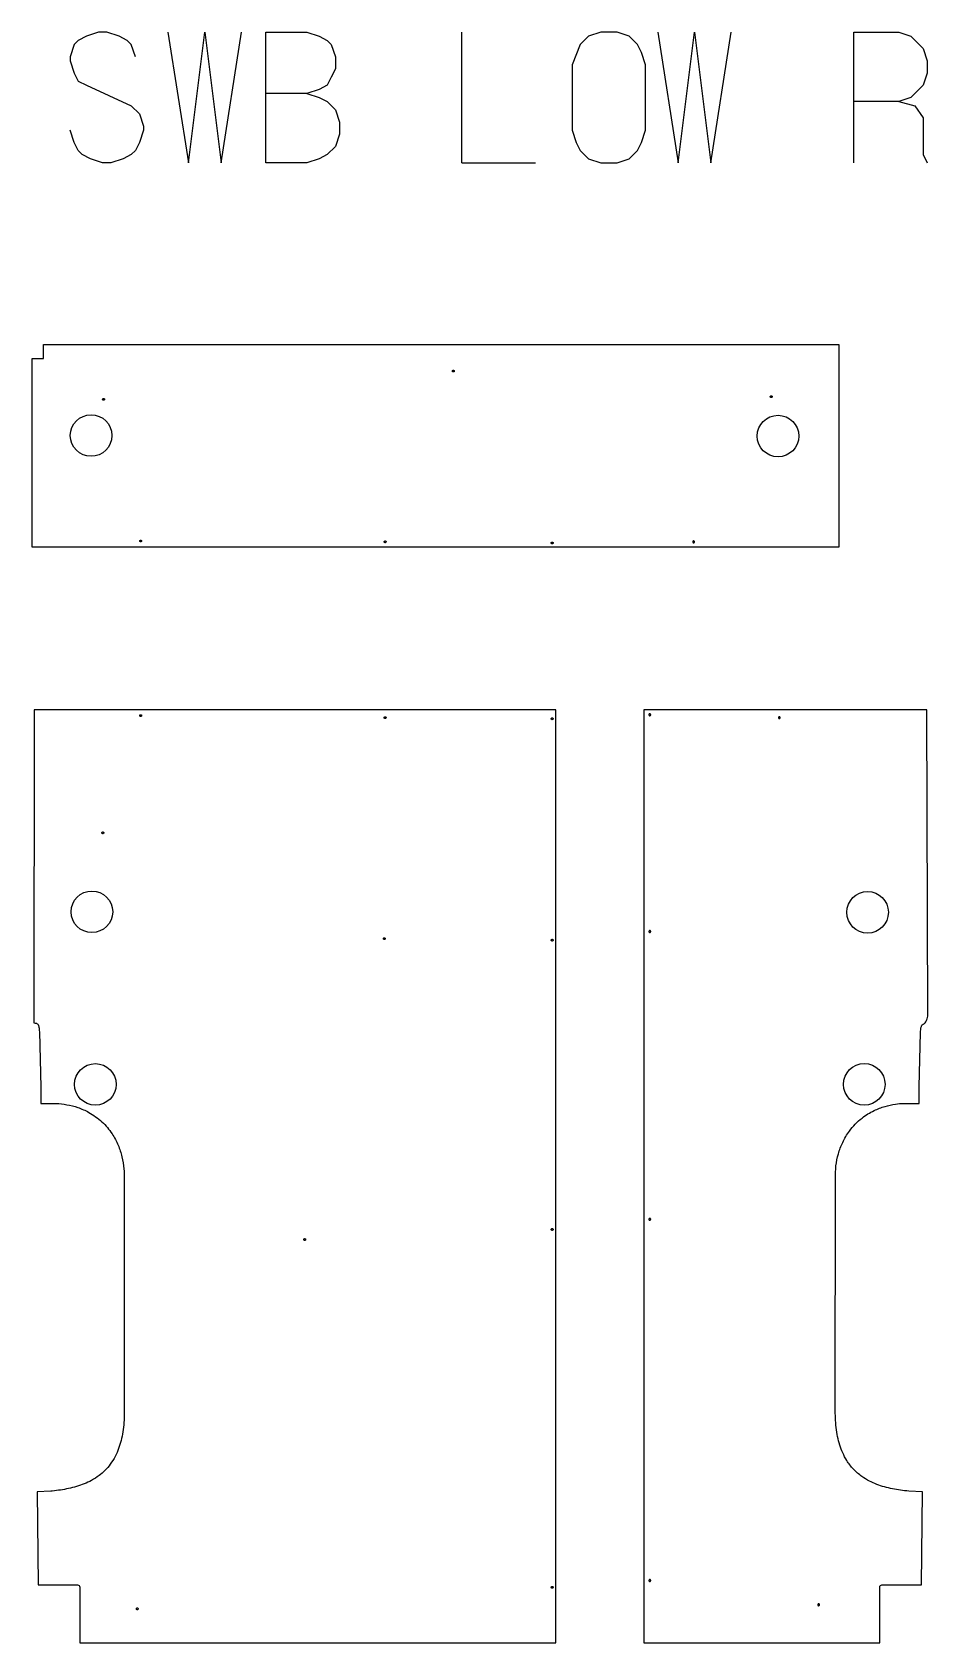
# Model space of a CAD drawing. Extents: x 869 to 6896, y 1187 to 6558.
# Drawn here: x 2783 to 4743, y 3034 to 6558 of the extents above; entities that cross this region are included whole.
import ezdxf

# ---------------------------------------------------------------- set-up
doc = ezdxf.new("R2010")
doc.units = 0
doc.layers.add('Default Layer', color=1, linetype='CONTINUOUS')

msp = doc.modelspace()

# ---------------------------------------------------------------- linework, layer by layer
at = {"layer": 'Default Layer'}
for points in [[(3009.1, 6504.2), (3000.1, 6531), (2991.2, 6539.9), (2973.4, 6548.8), (2946.6, 6557.8), (2928.7, 6557.8), (2901.9, 6548.8), (2884.1, 6539.9), (2875.1, 6531), (2866.2, 6504.2), (2866.2, 6495.2), (2875.1, 6468.5), (2884.1, 6450.6), (2901.9, 6441.7), (3000.1, 6397), (3018, 6379.2), (3026.9, 6352.4), (3026.9, 6343.4), (3018, 6316.6), (3009.1, 6298.8), (3000.1, 6289.9), (2982.3, 6280.9), (2955.5, 6272), (2937.6, 6272), (2910.9, 6280.9), (2893, 6289.9), (2884.1, 6298.8), (2875.1, 6316.6), (2866.2, 6343.4)], [(3080.5, 6557.8), (3125.2, 6272), (3160.9, 6557.8), (3196.6, 6272), (3241.2, 6557.8)], [(3294.8, 6272), (3294.8, 6557.8), (3384.1, 6557.8), (3410.9, 6548.8), (3428.8, 6539.9), (3437.7, 6531), (3446.6, 6504.2), (3446.6, 6477.4), (3437.7, 6459.5), (3428.8, 6441.7), (3410.9, 6432.7), (3384.1, 6423.8), (3294.8, 6423.8)], [(3723.5, 6272), (3723.5, 6557.8)], [(4152.1, 6557.8), (4196.7, 6272), (4232.4, 6557.8), (4268.2, 6272), (4312.8, 6557.8)], [(4580.7, 6272), (4580.7, 6557.8), (4678.9, 6557.8), (4705.7, 6548.8), (4732.5, 6522), (4741.4, 6495.2), (4741.4, 6468.5), (4732.5, 6441.7), (4705.7, 6414.9), (4678.9, 6405.9), (4580.7, 6405.9)], [(3384.1, 6423.8), (3410.9, 6414.9), (3428.8, 6405.9), (3446.6, 6388.1), (3455.6, 6361.3), (3455.6, 6334.5), (3446.6, 6307.7), (3428.8, 6289.9), (3410.9, 6280.9), (3384.1, 6272), (3294.8, 6272)], [(4678.9, 6405.9), (4714.6, 6397), (4732.5, 6370.2), (4732.5, 6289.9), (4741.4, 6272)], [(3723.5, 6272), (3884.2, 6272)]]:
    msp.add_lwpolyline(points, dxfattribs=at)
for points in [[(4125.3, 6486.3), (4116.4, 6513.1), (4107.4, 6531), (4089.6, 6548.8), (4062.8, 6557.8), (4027.1, 6557.8), (4000.3, 6548.8), (3982.4, 6531), (3964.6, 6486.3), (3964.6, 6343.4), (3973.5, 6316.6), (3982.4, 6298.8), (4000.3, 6280.9), (4027.1, 6272), (4062.8, 6272), (4089.6, 6280.9), (4107.4, 6298.8), (4116.4, 6316.6), (4125.3, 6343.4), (4125.3, 6486.3)], [(4548, 5430.9), (2783.5, 5430.9), (2783.7, 5843.6), (2808, 5843.7), (2808, 5874.7), (4548, 5874.7), (4548, 5430.9)], [(3702.7, 5816.4), (3702.7, 5816.6), (3702.7, 5816.8), (3702.8, 5817), (3702.8, 5817.2), (3702.9, 5817.3), (3703, 5817.5), (3703.1, 5817.7), (3703.3, 5817.8), (3703.4, 5817.9), (3703.6, 5818.1), (3703.7, 5818.2), (3703.9, 5818.2), (3704.1, 5818.3), (3704.3, 5818.4), (3704.5, 5818.4), (3704.7, 5818.4), (3704.9, 5818.4), (3705.1, 5818.4), (3705.3, 5818.3), (3705.5, 5818.2), (3705.6, 5818.2), (3705.8, 5818.1), (3706, 5817.9), (3706.1, 5817.8), (3706.2, 5817.7), (3706.3, 5817.5), (3706.4, 5817.3), (3706.5, 5817.2), (3706.6, 5817), (3706.7, 5816.8), (3706.7, 5816.6), (3706.7, 5816.4), (3706.7, 5816.2), (3706.7, 5816), (3706.6, 5815.8), (3706.5, 5815.6), (3706.4, 5815.4), (3706.3, 5815.3), (3706.2, 5815.1), (3706.1, 5815), (3706, 5814.9), (3705.8, 5814.7), (3705.6, 5814.6), (3705.5, 5814.6), (3705.3, 5814.5), (3705.1, 5814.4), (3704.9, 5814.4), (3704.7, 5814.4), (3704.5, 5814.4), (3704.3, 5814.4), (3704.1, 5814.5), (3703.9, 5814.6), (3703.7, 5814.6), (3703.6, 5814.7), (3703.4, 5814.9), (3703.3, 5815), (3703.1, 5815.1), (3703, 5815.3), (3702.9, 5815.4), (3702.8, 5815.6), (3702.8, 5815.8), (3702.7, 5816), (3702.7, 5816.2), (3702.7, 5816.4)], [(2937.5, 5754.5), (2937.5, 5754.7), (2937.6, 5754.9), (2937.6, 5755), (2937.7, 5755.2), (2937.8, 5755.4), (2937.9, 5755.6), (2938, 5755.7), (2938.1, 5755.9), (2938.3, 5756), (2938.4, 5756.1), (2938.6, 5756.2), (2938.8, 5756.3), (2938.9, 5756.4), (2939.1, 5756.4), (2939.3, 5756.4), (2939.5, 5756.5), (2939.7, 5756.4), (2939.9, 5756.4), (2940.1, 5756.4), (2940.3, 5756.3), (2940.5, 5756.2), (2940.6, 5756.1), (2940.8, 5756), (2940.9, 5755.9), (2941.1, 5755.7), (2941.2, 5755.6), (2941.3, 5755.4), (2941.4, 5755.2), (2941.4, 5755), (2941.5, 5754.9), (2941.5, 5754.7), (2941.5, 5754.5), (2941.5, 5754.2), (2941.5, 5754.1), (2941.4, 5753.9), (2941.4, 5753.7), (2941.3, 5753.5), (2941.2, 5753.3), (2941.1, 5753.2), (2940.9, 5753), (2940.8, 5752.9), (2940.6, 5752.8), (2940.5, 5752.7), (2940.3, 5752.6), (2940.1, 5752.5), (2939.9, 5752.5), (2939.7, 5752.5), (2939.5, 5752.5), (2939.3, 5752.5), (2939.1, 5752.5), (2938.9, 5752.5), (2938.8, 5752.6), (2938.6, 5752.7), (2938.4, 5752.8), (2938.3, 5752.9), (2938.1, 5753), (2938, 5753.2), (2937.9, 5753.3), (2937.8, 5753.5), (2937.7, 5753.7), (2937.6, 5753.9), (2937.6, 5754.1), (2937.5, 5754.2), (2937.5, 5754.5)], [(4398.1, 5760.4), (4398.1, 5760.6), (4398.2, 5760.8), (4398.2, 5761), (4398.3, 5761.1), (4398.4, 5761.3), (4398.5, 5761.5), (4398.6, 5761.6), (4398.7, 5761.8), (4398.9, 5761.9), (4399, 5762), (4399.2, 5762.1), (4399.3, 5762.2), (4399.5, 5762.3), (4399.7, 5762.3), (4399.9, 5762.4), (4400.1, 5762.4), (4400.3, 5762.4), (4400.5, 5762.3), (4400.7, 5762.3), (4400.9, 5762.2), (4401.1, 5762.1), (4401.2, 5762), (4401.4, 5761.9), (4401.5, 5761.8), (4401.7, 5761.6), (4401.8, 5761.5), (4401.9, 5761.3), (4402, 5761.1), (4402, 5761), (4402.1, 5760.8), (4402.1, 5760.6), (4402.1, 5760.4), (4402.1, 5760.2), (4402.1, 5760), (4402, 5759.8), (4402, 5759.6), (4401.9, 5759.4), (4401.8, 5759.2), (4401.7, 5759.1), (4401.5, 5758.9), (4401.4, 5758.8), (4401.2, 5758.7), (4401.1, 5758.6), (4400.9, 5758.5), (4400.7, 5758.5), (4400.5, 5758.4), (4400.3, 5758.4), (4400.1, 5758.4), (4399.9, 5758.4), (4399.7, 5758.4), (4399.5, 5758.5), (4399.3, 5758.5), (4399.2, 5758.6), (4399, 5758.7), (4398.9, 5758.8), (4398.7, 5758.9), (4398.6, 5759.1), (4398.5, 5759.2), (4398.4, 5759.4), (4398.3, 5759.6), (4398.2, 5759.8), (4398.2, 5760), (4398.1, 5760.2), (4398.1, 5760.4)], [(3020.7, 5442.6), (3020.5, 5442.6), (3020.3, 5442.6), (3020.1, 5442.7), (3020, 5442.7), (3019.8, 5442.8), (3019.6, 5442.9), (3019.5, 5443), (3019.3, 5443.2), (3019.2, 5443.3), (3019.1, 5443.5), (3019, 5443.6), (3018.9, 5443.8), (3018.8, 5444), (3018.8, 5444.2), (3018.7, 5444.4), (3018.7, 5444.6), (3018.7, 5444.8), (3018.8, 5445), (3018.8, 5445.2), (3018.9, 5445.4), (3019, 5445.5), (3019.1, 5445.7), (3019.2, 5445.9), (3019.3, 5446), (3019.5, 5446.1), (3019.6, 5446.2), (3019.8, 5446.3), (3020, 5446.4), (3020.1, 5446.5), (3020.3, 5446.5), (3020.5, 5446.6), (3020.7, 5446.6), (3020.9, 5446.6), (3021.1, 5446.5), (3021.3, 5446.5), (3021.5, 5446.4), (3021.7, 5446.3), (3021.8, 5446.2), (3022, 5446.1), (3022.1, 5446), (3022.3, 5445.9), (3022.4, 5445.7), (3022.5, 5445.5), (3022.6, 5445.4), (3022.6, 5445.2), (3022.7, 5445), (3022.7, 5444.8), (3022.7, 5444.6), (3022.7, 5444.4), (3022.7, 5444.2), (3022.6, 5444), (3022.6, 5443.8), (3022.5, 5443.6), (3022.4, 5443.5), (3022.3, 5443.3), (3022.1, 5443.2), (3022, 5443), (3021.8, 5442.9), (3021.7, 5442.8), (3021.5, 5442.7), (3021.3, 5442.7), (3021.1, 5442.6), (3020.9, 5442.6), (3020.7, 5442.6)], [(3555.5, 5440.9), (3555.3, 5440.9), (3555.1, 5440.9), (3554.9, 5441), (3554.7, 5441), (3554.6, 5441.1), (3554.4, 5441.2), (3554.3, 5441.3), (3554.1, 5441.5), (3554, 5441.6), (3553.9, 5441.8), (3553.8, 5441.9), (3553.7, 5442.1), (3553.6, 5442.3), (3553.6, 5442.5), (3553.5, 5442.7), (3553.5, 5442.9), (3553.5, 5443.1), (3553.6, 5443.3), (3553.6, 5443.5), (3553.7, 5443.7), (3553.8, 5443.8), (3553.9, 5444), (3554, 5444.1), (3554.1, 5444.3), (3554.3, 5444.4), (3554.4, 5444.5), (3554.6, 5444.6), (3554.7, 5444.7), (3554.9, 5444.8), (3555.1, 5444.8), (3555.3, 5444.9), (3555.5, 5444.9), (3555.7, 5444.9), (3555.9, 5444.8), (3556.1, 5444.8), (3556.3, 5444.7), (3556.5, 5444.6), (3556.6, 5444.5), (3556.8, 5444.4), (3556.9, 5444.3), (3557.1, 5444.1), (3557.2, 5444), (3557.3, 5443.8), (3557.4, 5443.7), (3557.4, 5443.5), (3557.5, 5443.3), (3557.5, 5443.1), (3557.5, 5442.9), (3557.5, 5442.7), (3557.5, 5442.5), (3557.4, 5442.3), (3557.4, 5442.1), (3557.3, 5441.9), (3557.2, 5441.8), (3557.1, 5441.6), (3556.9, 5441.5), (3556.8, 5441.3), (3556.6, 5441.2), (3556.5, 5441.1), (3556.3, 5441), (3556.1, 5441), (3555.9, 5440.9), (3555.7, 5440.9), (3555.5, 5440.9)], [(3920.9, 5438.4), (3920.7, 5438.4), (3920.5, 5438.4), (3920.3, 5438.5), (3920.2, 5438.5), (3920, 5438.6), (3919.8, 5438.7), (3919.7, 5438.8), (3919.5, 5439), (3919.4, 5439.1), (3919.3, 5439.3), (3919.2, 5439.4), (3919.1, 5439.6), (3919, 5439.8), (3919, 5440), (3918.9, 5440.2), (3918.9, 5440.4), (3918.9, 5440.6), (3919, 5440.8), (3919, 5441), (3919.1, 5441.2), (3919.2, 5441.3), (3919.3, 5441.5), (3919.4, 5441.7), (3919.5, 5441.8), (3919.7, 5441.9), (3919.8, 5442), (3920, 5442.1), (3920.2, 5442.2), (3920.3, 5442.3), (3920.5, 5442.3), (3920.7, 5442.4), (3920.9, 5442.4), (3921.1, 5442.4), (3921.3, 5442.3), (3921.5, 5442.3), (3921.7, 5442.2), (3921.9, 5442.1), (3922.1, 5442), (3922.2, 5441.9), (3922.4, 5441.8), (3922.5, 5441.7), (3922.6, 5441.5), (3922.7, 5441.3), (3922.8, 5441.2), (3922.8, 5441), (3922.9, 5440.8), (3922.9, 5440.6), (3922.9, 5440.4), (3922.9, 5440.2), (3922.9, 5440), (3922.8, 5439.8), (3922.8, 5439.6), (3922.7, 5439.4), (3922.6, 5439.3), (3922.5, 5439.1), (3922.4, 5439), (3922.2, 5438.8), (3922.1, 5438.7), (3921.9, 5438.6), (3921.7, 5438.5), (3921.5, 5438.5), (3921.3, 5438.4), (3921.1, 5438.4), (3920.9, 5438.4)], [(4230.3, 5440.8), (4230.6, 5440.8), (4230.7, 5440.8), (4230.9, 5440.9), (4231.1, 5440.9), (4231.3, 5441), (4231.5, 5441.1), (4231.6, 5441.2), (4231.8, 5441.4), (4231.9, 5441.5), (4232, 5441.7), (4232.1, 5441.8), (4232.2, 5442), (4232.3, 5442.2), (4232.3, 5442.4), (4232.3, 5442.6), (4232.3, 5442.8), (4232.3, 5443), (4232.3, 5443.2), (4232.3, 5443.4), (4232.2, 5443.6), (4232.1, 5443.7), (4232, 5443.9), (4231.9, 5444.1), (4231.8, 5444.2), (4231.6, 5444.3), (4231.5, 5444.4), (4231.3, 5444.5), (4231.1, 5444.6), (4230.9, 5444.7), (4230.7, 5444.7), (4230.6, 5444.8), (4230.3, 5444.8), (4230.1, 5444.8), (4229.9, 5444.7), (4229.8, 5444.7), (4229.6, 5444.6), (4229.4, 5444.5), (4229.2, 5444.4), (4229.1, 5444.3), (4228.9, 5444.2), (4228.8, 5444.1), (4228.7, 5443.9), (4228.6, 5443.7), (4228.5, 5443.6), (4228.4, 5443.4), (4228.4, 5443.2), (4228.4, 5443), (4228.3, 5442.8), (4228.4, 5442.6), (4228.4, 5442.4), (4228.4, 5442.2), (4228.5, 5442), (4228.6, 5441.8), (4228.7, 5441.7), (4228.8, 5441.5), (4228.9, 5441.4), (4229.1, 5441.2), (4229.2, 5441.1), (4229.4, 5441), (4229.6, 5440.9), (4229.8, 5440.9), (4229.9, 5440.8), (4230.1, 5440.8), (4230.3, 5440.8)], [(3020.7, 5060.7), (3020.5, 5060.7), (3020.3, 5060.7), (3020.1, 5060.8), (3020, 5060.8), (3019.8, 5060.9), (3019.6, 5061), (3019.5, 5061.1), (3019.3, 5061.3), (3019.2, 5061.4), (3019.1, 5061.6), (3019, 5061.7), (3018.9, 5061.9), (3018.8, 5062.1), (3018.8, 5062.3), (3018.7, 5062.5), (3018.7, 5062.7), (3018.7, 5062.9), (3018.8, 5063.1), (3018.8, 5063.3), (3018.9, 5063.5), (3019, 5063.6), (3019.1, 5063.8), (3019.2, 5064), (3019.3, 5064.1), (3019.5, 5064.2), (3019.6, 5064.4), (3019.8, 5064.5), (3020, 5064.5), (3020.1, 5064.6), (3020.3, 5064.7), (3020.5, 5064.7), (3020.7, 5064.7), (3020.9, 5064.7), (3021.1, 5064.7), (3021.3, 5064.6), (3021.5, 5064.5), (3021.7, 5064.5), (3021.8, 5064.4), (3022, 5064.2), (3022.1, 5064.1), (3022.3, 5064), (3022.4, 5063.8), (3022.5, 5063.6), (3022.6, 5063.5), (3022.6, 5063.3), (3022.7, 5063.1), (3022.7, 5062.9), (3022.7, 5062.7), (3022.7, 5062.5), (3022.7, 5062.3), (3022.6, 5062.1), (3022.6, 5061.9), (3022.5, 5061.7), (3022.4, 5061.6), (3022.3, 5061.4), (3022.1, 5061.3), (3022, 5061.1), (3021.8, 5061), (3021.7, 5060.9), (3021.5, 5060.8), (3021.3, 5060.8), (3021.1, 5060.7), (3020.9, 5060.7), (3020.7, 5060.7)], [(3555.5, 5056.2), (3555.3, 5056.2), (3555.1, 5056.3), (3554.9, 5056.3), (3554.7, 5056.4), (3554.6, 5056.5), (3554.4, 5056.6), (3554.3, 5056.7), (3554.1, 5056.8), (3554, 5057), (3553.9, 5057.1), (3553.8, 5057.3), (3553.7, 5057.4), (3553.6, 5057.6), (3553.6, 5057.8), (3553.5, 5058), (3553.5, 5058.2), (3553.5, 5058.4), (3553.6, 5058.6), (3553.6, 5058.8), (3553.7, 5059), (3553.8, 5059.2), (3553.9, 5059.3), (3554, 5059.5), (3554.1, 5059.6), (3554.3, 5059.8), (3554.4, 5059.9), (3554.6, 5060), (3554.7, 5060.1), (3554.9, 5060.1), (3555.1, 5060.2), (3555.3, 5060.2), (3555.5, 5060.2), (3555.7, 5060.2), (3555.9, 5060.2), (3556.1, 5060.1), (3556.3, 5060.1), (3556.5, 5060), (3556.6, 5059.9), (3556.8, 5059.8), (3556.9, 5059.6), (3557.1, 5059.5), (3557.2, 5059.3), (3557.3, 5059.2), (3557.4, 5059), (3557.4, 5058.8), (3557.5, 5058.6), (3557.5, 5058.4), (3557.5, 5058.2), (3557.5, 5058), (3557.5, 5057.8), (3557.4, 5057.6), (3557.4, 5057.4), (3557.3, 5057.3), (3557.2, 5057.1), (3557.1, 5057), (3556.9, 5056.8), (3556.8, 5056.7), (3556.6, 5056.6), (3556.5, 5056.5), (3556.3, 5056.4), (3556.1, 5056.3), (3555.9, 5056.3), (3555.7, 5056.2), (3555.5, 5056.2)], [(3920.9, 5053.7), (3920.7, 5053.7), (3920.5, 5053.8), (3920.3, 5053.8), (3920.2, 5053.9), (3920, 5054), (3919.8, 5054.1), (3919.7, 5054.2), (3919.5, 5054.3), (3919.4, 5054.5), (3919.3, 5054.6), (3919.2, 5054.8), (3919.1, 5055), (3919, 5055.1), (3919, 5055.3), (3918.9, 5055.5), (3918.9, 5055.7), (3918.9, 5055.9), (3919, 5056.1), (3919, 5056.3), (3919.1, 5056.5), (3919.2, 5056.7), (3919.3, 5056.8), (3919.4, 5057), (3919.5, 5057.1), (3919.7, 5057.3), (3919.8, 5057.4), (3920, 5057.5), (3920.2, 5057.6), (3920.3, 5057.6), (3920.5, 5057.7), (3920.7, 5057.7), (3920.9, 5057.7), (3921.1, 5057.7), (3921.3, 5057.7), (3921.5, 5057.6), (3921.7, 5057.6), (3921.9, 5057.5), (3922.1, 5057.4), (3922.2, 5057.3), (3922.4, 5057.1), (3922.5, 5057), (3922.6, 5056.8), (3922.7, 5056.7), (3922.8, 5056.5), (3922.8, 5056.3), (3922.9, 5056.1), (3922.9, 5055.9), (3922.9, 5055.7), (3922.9, 5055.5), (3922.9, 5055.3), (3922.8, 5055.1), (3922.8, 5055), (3922.7, 5054.8), (3922.6, 5054.6), (3922.5, 5054.5), (3922.4, 5054.3), (3922.2, 5054.2), (3922.1, 5054.1), (3921.9, 5054), (3921.7, 5053.9), (3921.5, 5053.8), (3921.3, 5053.8), (3921.1, 5053.7), (3920.9, 5053.7)], [(4134.5, 5062.5), (4134.7, 5062.5), (4134.9, 5062.5), (4135, 5062.6), (4135.2, 5062.7), (4135.4, 5062.7), (4135.6, 5062.8), (4135.7, 5063), (4135.9, 5063.1), (4136, 5063.2), (4136.1, 5063.4), (4136.2, 5063.6), (4136.3, 5063.7), (4136.4, 5063.9), (4136.4, 5064.1), (4136.4, 5064.3), (4136.5, 5064.5), (4136.4, 5064.7), (4136.4, 5064.9), (4136.4, 5065.1), (4136.3, 5065.3), (4136.2, 5065.5), (4136.1, 5065.6), (4136, 5065.8), (4135.9, 5065.9), (4135.7, 5066), (4135.6, 5066.2), (4135.4, 5066.3), (4135.2, 5066.3), (4135, 5066.4), (4134.9, 5066.5), (4134.7, 5066.5), (4134.5, 5066.5), (4134.2, 5066.5), (4134, 5066.5), (4133.9, 5066.4), (4133.7, 5066.3), (4133.5, 5066.3), (4133.3, 5066.2), (4133.2, 5066), (4133, 5065.9), (4132.9, 5065.8), (4132.8, 5065.6), (4132.7, 5065.5), (4132.6, 5065.3), (4132.5, 5065.1), (4132.5, 5064.9), (4132.5, 5064.7), (4132.5, 5064.5), (4132.5, 5064.3), (4132.5, 5064.1), (4132.5, 5063.9), (4132.6, 5063.7), (4132.7, 5063.6), (4132.8, 5063.4), (4132.9, 5063.2), (4133, 5063.1), (4133.2, 5063), (4133.3, 5062.8), (4133.5, 5062.7), (4133.7, 5062.7), (4133.9, 5062.6), (4134, 5062.5), (4134.2, 5062.5), (4134.5, 5062.5)], [(4417.8, 5056.1), (4418.1, 5056.1), (4418.2, 5056.2), (4418.4, 5056.2), (4418.6, 5056.3), (4418.8, 5056.4), (4419, 5056.5), (4419.1, 5056.6), (4419.3, 5056.7), (4419.4, 5056.9), (4419.5, 5057), (4419.6, 5057.2), (4419.7, 5057.4), (4419.8, 5057.5), (4419.8, 5057.7), (4419.8, 5057.9), (4419.8, 5058.1), (4419.8, 5058.3), (4419.8, 5058.5), (4419.8, 5058.7), (4419.7, 5058.9), (4419.6, 5059.1), (4419.5, 5059.2), (4419.4, 5059.4), (4419.3, 5059.5), (4419.1, 5059.7), (4419, 5059.8), (4418.8, 5059.9), (4418.6, 5060), (4418.4, 5060), (4418.2, 5060.1), (4418.1, 5060.1), (4417.8, 5060.1), (4417.6, 5060.1), (4417.4, 5060.1), (4417.3, 5060), (4417.1, 5060), (4416.9, 5059.9), (4416.7, 5059.8), (4416.6, 5059.7), (4416.4, 5059.5), (4416.3, 5059.4), (4416.2, 5059.2), (4416.1, 5059.1), (4416, 5058.9), (4415.9, 5058.7), (4415.9, 5058.5), (4415.9, 5058.3), (4415.8, 5058.1), (4415.9, 5057.9), (4415.9, 5057.7), (4415.9, 5057.5), (4416, 5057.4), (4416.1, 5057.2), (4416.2, 5057), (4416.3, 5056.9), (4416.4, 5056.7), (4416.6, 5056.6), (4416.7, 5056.5), (4416.9, 5056.4), (4417.1, 5056.3), (4417.3, 5056.2), (4417.4, 5056.2), (4417.6, 5056.1), (4417.8, 5056.1)], [(2937.9, 4804.3), (2937.7, 4804.3), (2937.5, 4804.3), (2937.3, 4804.4), (2937.1, 4804.4), (2936.9, 4804.5), (2936.7, 4804.6), (2936.6, 4804.7), (2936.5, 4804.9), (2936.3, 4805), (2936.2, 4805.1), (2936.1, 4805.3), (2936, 4805.5), (2936, 4805.7), (2935.9, 4805.9), (2935.9, 4806.1), (2935.9, 4806.3), (2935.9, 4806.5), (2935.9, 4806.7), (2936, 4806.9), (2936, 4807), (2936.1, 4807.2), (2936.2, 4807.4), (2936.3, 4807.5), (2936.5, 4807.7), (2936.6, 4807.8), (2936.7, 4807.9), (2936.9, 4808), (2937.1, 4808.1), (2937.3, 4808.2), (2937.5, 4808.2), (2937.7, 4808.3), (2937.9, 4808.3), (2938.1, 4808.3), (2938.3, 4808.2), (2938.5, 4808.2), (2938.6, 4808.1), (2938.8, 4808), (2939, 4807.9), (2939.1, 4807.8), (2939.3, 4807.7), (2939.4, 4807.5), (2939.5, 4807.4), (2939.6, 4807.2), (2939.7, 4807), (2939.8, 4806.9), (2939.8, 4806.7), (2939.9, 4806.5), (2939.9, 4806.3), (2939.9, 4806.1), (2939.8, 4805.9), (2939.8, 4805.7), (2939.7, 4805.5), (2939.6, 4805.3), (2939.5, 4805.1), (2939.4, 4805), (2939.3, 4804.9), (2939.1, 4804.7), (2939, 4804.6), (2938.8, 4804.5), (2938.6, 4804.4), (2938.5, 4804.4), (2938.3, 4804.3), (2938.1, 4804.3), (2937.9, 4804.3)], [(4134.5, 4588.3), (4134.7, 4588.3), (4134.9, 4588.3), (4135, 4588.4), (4135.2, 4588.4), (4135.4, 4588.5), (4135.6, 4588.6), (4135.7, 4588.7), (4135.9, 4588.9), (4136, 4589), (4136.1, 4589.2), (4136.2, 4589.3), (4136.3, 4589.5), (4136.4, 4589.7), (4136.4, 4589.9), (4136.4, 4590.1), (4136.5, 4590.3), (4136.4, 4590.5), (4136.4, 4590.7), (4136.4, 4590.9), (4136.3, 4591.1), (4136.2, 4591.2), (4136.1, 4591.4), (4136, 4591.6), (4135.9, 4591.7), (4135.7, 4591.8), (4135.6, 4592), (4135.4, 4592.1), (4135.2, 4592.1), (4135, 4592.2), (4134.9, 4592.3), (4134.7, 4592.3), (4134.5, 4592.3), (4134.2, 4592.3), (4134, 4592.3), (4133.9, 4592.2), (4133.7, 4592.1), (4133.5, 4592.1), (4133.3, 4592), (4133.2, 4591.8), (4133, 4591.7), (4132.9, 4591.6), (4132.8, 4591.4), (4132.7, 4591.2), (4132.6, 4591.1), (4132.5, 4590.9), (4132.5, 4590.7), (4132.5, 4590.5), (4132.5, 4590.3), (4132.5, 4590.1), (4132.5, 4589.9), (4132.5, 4589.7), (4132.6, 4589.5), (4132.7, 4589.3), (4132.8, 4589.2), (4132.9, 4589), (4133, 4588.9), (4133.2, 4588.7), (4133.3, 4588.6), (4133.5, 4588.5), (4133.7, 4588.4), (4133.9, 4588.4), (4134, 4588.3), (4134.2, 4588.3), (4134.5, 4588.3)], [(3553.7, 4572.7), (3553.5, 4572.7), (3553.3, 4572.8), (3553.1, 4572.8), (3552.9, 4572.9), (3552.7, 4573), (3552.6, 4573.1), (3552.4, 4573.2), (3552.3, 4573.3), (3552.2, 4573.4), (3552, 4573.6), (3551.9, 4573.8), (3551.9, 4573.9), (3551.8, 4574.1), (3551.7, 4574.3), (3551.7, 4574.5), (3551.7, 4574.7), (3551.7, 4574.9), (3551.7, 4575.1), (3551.8, 4575.3), (3551.9, 4575.5), (3551.9, 4575.7), (3552, 4575.8), (3552.2, 4576), (3552.3, 4576.1), (3552.4, 4576.3), (3552.6, 4576.4), (3552.7, 4576.5), (3552.9, 4576.6), (3553.1, 4576.6), (3553.3, 4576.7), (3553.5, 4576.7), (3553.7, 4576.7), (3553.9, 4576.7), (3554.1, 4576.7), (3554.3, 4576.6), (3554.5, 4576.6), (3554.6, 4576.5), (3554.8, 4576.4), (3555, 4576.3), (3555.1, 4576.1), (3555.2, 4576), (3555.4, 4575.8), (3555.5, 4575.7), (3555.5, 4575.5), (3555.6, 4575.3), (3555.7, 4575.1), (3555.7, 4574.9), (3555.7, 4574.7), (3555.7, 4574.5), (3555.7, 4574.3), (3555.6, 4574.1), (3555.5, 4573.9), (3555.5, 4573.8), (3555.4, 4573.6), (3555.2, 4573.4), (3555.1, 4573.3), (3555, 4573.2), (3554.8, 4573.1), (3554.6, 4573), (3554.5, 4572.9), (3554.3, 4572.8), (3554.1, 4572.8), (3553.9, 4572.7), (3553.7, 4572.7)], [(3920.9, 4569.3), (3920.7, 4569.4), (3920.5, 4569.4), (3920.3, 4569.4), (3920.2, 4569.5), (3920, 4569.6), (3919.8, 4569.7), (3919.7, 4569.8), (3919.5, 4569.9), (3919.4, 4570.1), (3919.3, 4570.2), (3919.2, 4570.4), (3919.1, 4570.6), (3919, 4570.7), (3919, 4570.9), (3918.9, 4571.1), (3918.9, 4571.3), (3918.9, 4571.5), (3919, 4571.7), (3919, 4571.9), (3919.1, 4572.1), (3919.2, 4572.3), (3919.3, 4572.5), (3919.4, 4572.6), (3919.5, 4572.8), (3919.7, 4572.9), (3919.8, 4573), (3920, 4573.1), (3920.2, 4573.2), (3920.3, 4573.3), (3920.5, 4573.3), (3920.7, 4573.3), (3920.9, 4573.3), (3921.1, 4573.3), (3921.3, 4573.3), (3921.5, 4573.3), (3921.7, 4573.2), (3921.9, 4573.1), (3922.1, 4573), (3922.2, 4572.9), (3922.4, 4572.8), (3922.5, 4572.6), (3922.6, 4572.5), (3922.7, 4572.3), (3922.8, 4572.1), (3922.8, 4571.9), (3922.9, 4571.7), (3922.9, 4571.5), (3922.9, 4571.3), (3922.9, 4571.1), (3922.9, 4570.9), (3922.8, 4570.7), (3922.8, 4570.6), (3922.7, 4570.4), (3922.6, 4570.2), (3922.5, 4570.1), (3922.4, 4569.9), (3922.2, 4569.8), (3922.1, 4569.7), (3921.9, 4569.6), (3921.7, 4569.5), (3921.5, 4569.4), (3921.3, 4569.4), (3921.1, 4569.4), (3920.9, 4569.3)], [(4134.5, 3958.7), (4134.7, 3958.8), (4134.9, 3958.8), (4135, 3958.8), (4135.2, 3958.9), (4135.4, 3959), (4135.6, 3959.1), (4135.7, 3959.2), (4135.9, 3959.3), (4136, 3959.5), (4136.1, 3959.6), (4136.2, 3959.8), (4136.3, 3960), (4136.4, 3960.2), (4136.4, 3960.3), (4136.4, 3960.5), (4136.5, 3960.7), (4136.4, 3961), (4136.4, 3961.1), (4136.4, 3961.3), (4136.3, 3961.5), (4136.2, 3961.7), (4136.1, 3961.9), (4136, 3962), (4135.9, 3962.2), (4135.7, 3962.3), (4135.6, 3962.4), (4135.4, 3962.5), (4135.2, 3962.6), (4135, 3962.7), (4134.9, 3962.7), (4134.7, 3962.7), (4134.5, 3962.7), (4134.2, 3962.7), (4134, 3962.7), (4133.9, 3962.7), (4133.7, 3962.6), (4133.5, 3962.5), (4133.3, 3962.4), (4133.2, 3962.3), (4133, 3962.2), (4132.9, 3962), (4132.8, 3961.9), (4132.7, 3961.7), (4132.6, 3961.5), (4132.5, 3961.3), (4132.5, 3961.1), (4132.5, 3961), (4132.5, 3960.7), (4132.5, 3960.5), (4132.5, 3960.3), (4132.5, 3960.2), (4132.6, 3960), (4132.7, 3959.8), (4132.8, 3959.6), (4132.9, 3959.5), (4133, 3959.3), (4133.2, 3959.2), (4133.3, 3959.1), (4133.5, 3959), (4133.7, 3958.9), (4133.9, 3958.8), (4134, 3958.8), (4134.2, 3958.8), (4134.5, 3958.7)], [(3379.6, 3914.4), (3379.4, 3914.5), (3379.2, 3914.5), (3379, 3914.5), (3378.8, 3914.6), (3378.7, 3914.7), (3378.5, 3914.8), (3378.3, 3914.9), (3378.2, 3915), (3378.1, 3915.2), (3378, 3915.3), (3377.9, 3915.5), (3377.8, 3915.7), (3377.7, 3915.9), (3377.7, 3916), (3377.6, 3916.2), (3377.6, 3916.4), (3377.6, 3916.7), (3377.7, 3916.9), (3377.7, 3917), (3377.8, 3917.2), (3377.9, 3917.4), (3378, 3917.6), (3378.1, 3917.7), (3378.2, 3917.9), (3378.3, 3918), (3378.5, 3918.1), (3378.7, 3918.2), (3378.8, 3918.3), (3379, 3918.4), (3379.2, 3918.4), (3379.4, 3918.4), (3379.6, 3918.4), (3379.8, 3918.4), (3380, 3918.4), (3380.2, 3918.4), (3380.4, 3918.3), (3380.6, 3918.2), (3380.7, 3918.1), (3380.9, 3918), (3381, 3917.9), (3381.2, 3917.7), (3381.3, 3917.6), (3381.4, 3917.4), (3381.5, 3917.2), (3381.5, 3917), (3381.6, 3916.9), (3381.6, 3916.7), (3381.6, 3916.4), (3381.6, 3916.2), (3381.6, 3916), (3381.5, 3915.9), (3381.5, 3915.7), (3381.4, 3915.5), (3381.3, 3915.3), (3381.2, 3915.2), (3381, 3915), (3380.9, 3914.9), (3380.7, 3914.8), (3380.6, 3914.7), (3380.4, 3914.6), (3380.2, 3914.5), (3380, 3914.5), (3379.8, 3914.5), (3379.6, 3914.4)], [(3920.9, 3936.4), (3920.7, 3936.4), (3920.5, 3936.5), (3920.3, 3936.5), (3920.2, 3936.6), (3920, 3936.7), (3919.8, 3936.8), (3919.7, 3936.9), (3919.5, 3937), (3919.4, 3937.2), (3919.3, 3937.3), (3919.2, 3937.5), (3919.1, 3937.6), (3919, 3937.8), (3919, 3938), (3918.9, 3938.2), (3918.9, 3938.4), (3918.9, 3938.6), (3919, 3938.8), (3919, 3939), (3919.1, 3939.2), (3919.2, 3939.4), (3919.3, 3939.5), (3919.4, 3939.7), (3919.5, 3939.8), (3919.7, 3940), (3919.8, 3940.1), (3920, 3940.2), (3920.2, 3940.3), (3920.3, 3940.3), (3920.5, 3940.4), (3920.7, 3940.4), (3920.9, 3940.4), (3921.1, 3940.4), (3921.3, 3940.4), (3921.5, 3940.3), (3921.7, 3940.3), (3921.9, 3940.2), (3922.1, 3940.1), (3922.2, 3940), (3922.4, 3939.8), (3922.5, 3939.7), (3922.6, 3939.5), (3922.7, 3939.4), (3922.8, 3939.2), (3922.8, 3939), (3922.9, 3938.8), (3922.9, 3938.6), (3922.9, 3938.4), (3922.9, 3938.2), (3922.9, 3938), (3922.8, 3937.8), (3922.8, 3937.6), (3922.7, 3937.5), (3922.6, 3937.3), (3922.5, 3937.2), (3922.4, 3937), (3922.2, 3936.9), (3922.1, 3936.8), (3921.9, 3936.7), (3921.7, 3936.6), (3921.5, 3936.5), (3921.3, 3936.5), (3921.1, 3936.4), (3920.9, 3936.4)], [(4134.5, 3168.4), (4134.7, 3168.4), (4134.9, 3168.5), (4135, 3168.5), (4135.2, 3168.6), (4135.4, 3168.7), (4135.6, 3168.8), (4135.7, 3168.9), (4135.9, 3169), (4136, 3169.2), (4136.1, 3169.3), (4136.2, 3169.5), (4136.3, 3169.7), (4136.4, 3169.8), (4136.4, 3170), (4136.4, 3170.2), (4136.5, 3170.4), (4136.4, 3170.6), (4136.4, 3170.8), (4136.4, 3171), (4136.3, 3171.2), (4136.2, 3171.4), (4136.1, 3171.5), (4136, 3171.7), (4135.9, 3171.8), (4135.7, 3172), (4135.6, 3172.1), (4135.4, 3172.2), (4135.2, 3172.3), (4135, 3172.3), (4134.9, 3172.4), (4134.7, 3172.4), (4134.5, 3172.4), (4134.2, 3172.4), (4134, 3172.4), (4133.9, 3172.3), (4133.7, 3172.3), (4133.5, 3172.2), (4133.3, 3172.1), (4133.2, 3172), (4133, 3171.8), (4132.9, 3171.7), (4132.8, 3171.5), (4132.7, 3171.4), (4132.6, 3171.2), (4132.5, 3171), (4132.5, 3170.8), (4132.5, 3170.6), (4132.5, 3170.4), (4132.5, 3170.2), (4132.5, 3170), (4132.5, 3169.8), (4132.6, 3169.7), (4132.7, 3169.5), (4132.8, 3169.3), (4132.9, 3169.2), (4133, 3169), (4133.2, 3168.9), (4133.3, 3168.8), (4133.5, 3168.7), (4133.7, 3168.6), (4133.9, 3168.5), (4134, 3168.5), (4134.2, 3168.4), (4134.5, 3168.4)], [(3920.9, 3153.6), (3920.7, 3153.6), (3920.5, 3153.6), (3920.3, 3153.7), (3920.2, 3153.8), (3920, 3153.8), (3919.8, 3153.9), (3919.7, 3154.1), (3919.5, 3154.2), (3919.4, 3154.3), (3919.3, 3154.5), (3919.2, 3154.6), (3919.1, 3154.8), (3919, 3155), (3919, 3155.2), (3918.9, 3155.4), (3918.9, 3155.6), (3918.9, 3155.8), (3919, 3156), (3919, 3156.2), (3919.1, 3156.4), (3919.2, 3156.6), (3919.3, 3156.7), (3919.4, 3156.9), (3919.5, 3157), (3919.7, 3157.1), (3919.8, 3157.3), (3920, 3157.4), (3920.2, 3157.4), (3920.3, 3157.5), (3920.5, 3157.6), (3920.7, 3157.6), (3920.9, 3157.6), (3921.1, 3157.6), (3921.3, 3157.6), (3921.5, 3157.5), (3921.7, 3157.4), (3921.9, 3157.4), (3922.1, 3157.3), (3922.2, 3157.1), (3922.4, 3157), (3922.5, 3156.9), (3922.6, 3156.7), (3922.7, 3156.6), (3922.8, 3156.4), (3922.8, 3156.2), (3922.9, 3156), (3922.9, 3155.8), (3922.9, 3155.6), (3922.9, 3155.4), (3922.9, 3155.2), (3922.8, 3155), (3922.8, 3154.8), (3922.7, 3154.6), (3922.6, 3154.5), (3922.5, 3154.3), (3922.4, 3154.2), (3922.2, 3154.1), (3922.1, 3153.9), (3921.9, 3153.8), (3921.7, 3153.8), (3921.5, 3153.7), (3921.3, 3153.6), (3921.1, 3153.6), (3920.9, 3153.6)], [(3013.3, 3106.5), (3013.1, 3106.5), (3012.9, 3106.5), (3012.7, 3106.6), (3012.5, 3106.6), (3012.3, 3106.7), (3012.2, 3106.8), (3012, 3106.9), (3011.9, 3107), (3011.7, 3107.2), (3011.6, 3107.3), (3011.5, 3107.5), (3011.4, 3107.7), (3011.4, 3107.9), (3011.3, 3108.1), (3011.3, 3108.3), (3011.3, 3108.5), (3011.3, 3108.7), (3011.3, 3108.9), (3011.4, 3109.1), (3011.4, 3109.2), (3011.5, 3109.4), (3011.6, 3109.6), (3011.7, 3109.7), (3011.9, 3109.9), (3012, 3110), (3012.2, 3110.1), (3012.3, 3110.2), (3012.5, 3110.3), (3012.7, 3110.4), (3012.9, 3110.4), (3013.1, 3110.5), (3013.3, 3110.5), (3013.5, 3110.5), (3013.7, 3110.4), (3013.9, 3110.4), (3014.1, 3110.3), (3014.2, 3110.2), (3014.4, 3110.1), (3014.5, 3110), (3014.7, 3109.9), (3014.8, 3109.7), (3014.9, 3109.6), (3015, 3109.4), (3015.1, 3109.2), (3015.2, 3109.1), (3015.2, 3108.9), (3015.3, 3108.7), (3015.3, 3108.5), (3015.3, 3108.3), (3015.2, 3108.1), (3015.2, 3107.9), (3015.1, 3107.7), (3015, 3107.5), (3014.9, 3107.3), (3014.8, 3107.2), (3014.7, 3107), (3014.5, 3106.9), (3014.4, 3106.8), (3014.2, 3106.7), (3014.1, 3106.6), (3013.9, 3106.6), (3013.7, 3106.5), (3013.5, 3106.5), (3013.3, 3106.5)], [(4503.8, 3115.4), (4504, 3115.4), (4504.2, 3115.4), (4504.4, 3115.5), (4504.5, 3115.5), (4504.7, 3115.6), (4504.9, 3115.7), (4505, 3115.8), (4505.2, 3116), (4505.3, 3116.1), (4505.4, 3116.3), (4505.5, 3116.4), (4505.6, 3116.6), (4505.7, 3116.8), (4505.7, 3117), (4505.8, 3117.2), (4505.8, 3117.4), (4505.8, 3117.6), (4505.7, 3117.8), (4505.7, 3118), (4505.6, 3118.2), (4505.5, 3118.3), (4505.4, 3118.5), (4505.3, 3118.7), (4505.2, 3118.8), (4505, 3118.9), (4504.9, 3119), (4504.7, 3119.1), (4504.5, 3119.2), (4504.4, 3119.3), (4504.2, 3119.3), (4504, 3119.4), (4503.8, 3119.4), (4503.6, 3119.4), (4503.4, 3119.3), (4503.2, 3119.3), (4503, 3119.2), (4502.8, 3119.1), (4502.6, 3119), (4502.5, 3118.9), (4502.3, 3118.8), (4502.2, 3118.7), (4502.1, 3118.5), (4502, 3118.3), (4501.9, 3118.2), (4501.9, 3118), (4501.8, 3117.8), (4501.8, 3117.6), (4501.8, 3117.4), (4501.8, 3117.2), (4501.8, 3117), (4501.9, 3116.8), (4501.9, 3116.6), (4502, 3116.4), (4502.1, 3116.3), (4502.2, 3116.1), (4502.3, 3116), (4502.5, 3115.8), (4502.6, 3115.7), (4502.8, 3115.6), (4503, 3115.5), (4503.2, 3115.5), (4503.4, 3115.4), (4503.6, 3115.4), (4503.8, 3115.4)]]:
    msp.add_lwpolyline(points, close=True, dxfattribs=at)
for points in [[(2912.3, 5720.9, -0.414211), (2957.8, 5675.4, -0.414211), (2912.3, 5629.9, -0.41421), (2866.8, 5675.4, -0.41421), (2912.3, 5720.9)], [(4415, 5719.7, -0.414211), (4460.5, 5674.2, -0.414211), (4415, 5628.7, -0.41421), (4369.5, 5674.2, -0.41421), (4415, 5719.7)], [(2788, 5075), (2787.1, 4390.8, 0.0216), (2792.8, 4389.5, -0.0208), (2794.4, 4388.4, -0.0801), (2796.3, 4386.4, -0.0615), (2797.5, 4384.1, -0.0405), (2798.3, 4381.2, -0.0281), (2798.9, 4377, -0.0192), (2799.1, 4371.1), (2802.4, 4250.1), (2802.5, 4214), (2835.8, 4214.2, -0.0323), (2859.4, 4211.4, -0.0367), (2883, 4205.3, -0.0435), (2907.2, 4194.6, -0.0617), (2936, 4173.9, -0.0596), (2958.2, 4147.6, -0.0459), (2971.4, 4122.8, -0.0407), (2979.8, 4097.4, -0.0376), (2984.1, 4070.9, -0.0268), (2984.8, 4050.3), (2984.9, 3537.7, -0.0181), (2984.1, 3515.8, -0.0206), (2981.8, 3495.4, -0.0231), (2978, 3476.8, -0.0268), (2972.5, 3459.1, -0.0314), (2965, 3442.1, -0.039), (2954.3, 3424.9, -0.0724), (2929.6, 3399.9, -0.0365), (2913.3, 3389.4, -0.0291), (2897.2, 3381.8, -0.0242), (2880.5, 3376, -0.0195), (2863.1, 3371.6, -0.0151), (2845.2, 3368.4, -0.0102), (2827.5, 3366.1, -0.0013), (2824.2, 3365.8), (2794.5, 3364.6), (2796.7, 3161.2), (2882.9, 3160.9, -0.4044), (2887.5, 3155.9), (2887.5, 3034.3), (3929.2, 3034.2), (3929.2, 5075), (2788, 5075)], [(4742.6, 4405.3), (4740.7, 5075), (4121.6, 5075), (4121.6, 3034.3), (4637.7, 3034.4), (4637.7, 3156, -0.4044), (4642.3, 3161), (4728.5, 3161.3), (4730.7, 3364.8), (4701, 3365.9, -0.0094), (4683, 3368.1, -0.0142), (4665.1, 3371.1, -0.0185), (4647.9, 3375.2, -0.0232), (4631.2, 3380.7, -0.0284), (4614.8, 3388, -0.0349), (4598.6, 3397.9, -0.0509), (4579.8, 3414.3, -0.0473), (4565.5, 3432.9, -0.0347), (4556.6, 3449.6, -0.0291), (4550.1, 3466.8, -0.0255), (4545.3, 3485.2, -0.0223), (4542.1, 3504.9, -0.0197), (4540.5, 3526.4, -0.009), (4540.3, 3537.8), (4540.4, 4050.4, -0.036), (4541.8, 4077.8, -0.0376), (4547, 4103.7, -0.042), (4556.5, 4129, -0.0473), (4571, 4153.5, -0.0701), (4598.9, 4182.3, -0.0532), (4625.2, 4198.5, -0.0408), (4649, 4207.6, -0.0351), (4672.3, 4212.7, -0.023), (4689.4, 4214.3), (4723.5, 4214.1), (4723.6, 4250.2), (4726.9, 4369.5, -0.0192), (4727.1, 4375.4, -0.0281), (4727.7, 4379.6, -0.0405), (4728.5, 4382.5, -0.0615), (4729.7, 4384.8, -0.0801), (4731.6, 4386.8, -0.0208), (4733.3, 4387.9, 0.0216), (4735.1, 4389.2, 0.0832), (4738.1, 4392.4, 0.0445), (4739.8, 4395.5, 0.0318), (4741.2, 4399.6, 0.0238), (4742.6, 4405.3)], [(2914, 4678.9, -0.414211), (2959.5, 4633.4, -0.414211), (2914, 4587.9, -0.41421), (2868.5, 4633.4, -0.41421), (2914, 4678.9)], [(4610.9, 4677.8, -0.414211), (4656.4, 4632.3, -0.414211), (4610.9, 4586.8, -0.41421), (4565.4, 4632.3, -0.41421), (4610.9, 4677.8)], [(2921.6, 4301.3, -0.414211), (2967.1, 4255.8, -0.414211), (2921.6, 4210.3, -0.41421), (2876.1, 4255.8, -0.41421), (2921.6, 4301.3)], [(4603.6, 4301.4, -0.414211), (4649.1, 4255.9, -0.414211), (4603.6, 4210.4, -0.41421), (4558.1, 4255.9, -0.41421), (4603.6, 4301.4)]]:
    msp.add_lwpolyline(points, format="xyb", close=True, dxfattribs=at)

doc.saveas('drawing.dxf')
